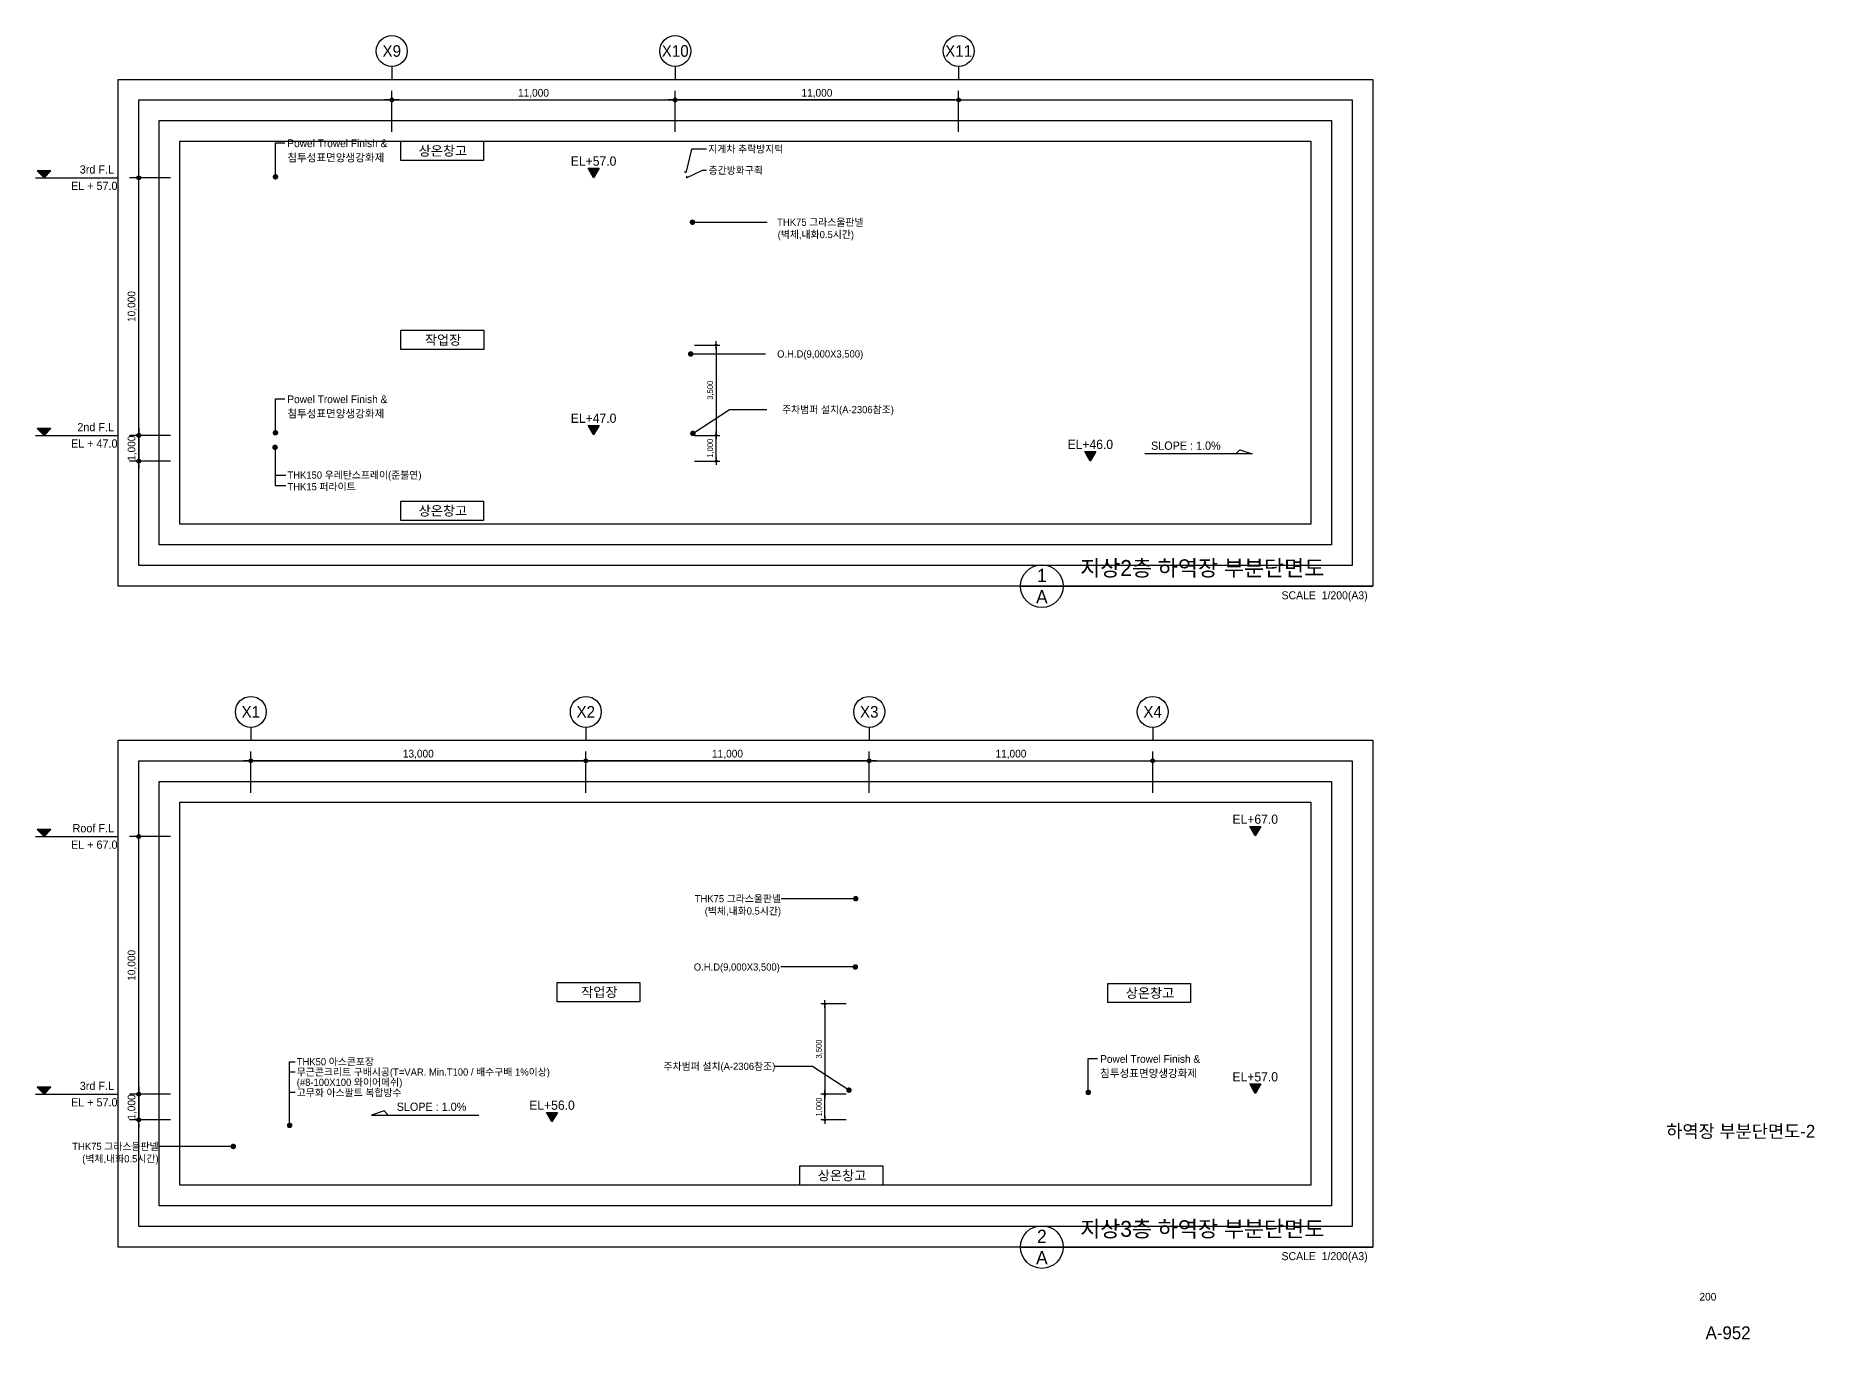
# Model space of a CAD drawing. Header units: millimetres. Extents: x 12103 to 165139, y 2913 to 53520.
# Drawn here: x 96103 to 165139, y 2913 to 53520 of the extents above; entities that cross this region are included whole.
import ezdxf
from ezdxf.enums import TextEntityAlignment as Align

# ---------------------------------------------------------------- set-up
doc = ezdxf.new("R2010")
doc.units = ezdxf.units.MM
for name, color, linetype in [('$ZCDB_AUDIT_GENERATED_600D18', 7, 'Continuous'), ('4A.TEC FORM-TEXT', 3, 'Continuous'), ('4A.TEC TEXT', 7, 'Continuous'), ('4A.TEC TEXT 2', 3, 'Continuous'), ('4A.TEC 심볼', 7, 'Continuous'), ('MK', 7, 'Continuous'), ('㈜SE&C DIM', 7, 'Continuous'), ('㈜SE&C TEXT 1', 3, 'Continuous'), ('㈜SE&C 벽체 3', 4, 'Continuous'), ('㈜SE&C 심볼', 7, 'Continuous')]:
    doc.layers.add(name, color=color, linetype=linetype)
doc.layers.add('DEFPOINT', color=135, linetype='Continuous', plot=False)
doc.styles.add('ARTINT-A1.$0$돋움', font='')
doc.styles.add('GHS', font='malgun.ttf')
doc.styles.add('나눔고딕', font='')
doc.styles.add('돋움', font='')
doc.styles.add('돋음체', font='')
doc.styles.add('울릉도L', font='')
doc.styles.get('ARTINT-A1.$0$돋움').set_extended_font_data('Dotum')
doc.styles.get('나눔고딕').set_extended_font_data('Dotum')
doc.styles.get('돋움').set_extended_font_data('Dotum')
doc.styles.get('돋음체').set_extended_font_data('Dotum')
doc.styles.get('울릉도L').set_extended_font_data('Dotum')
doc.dimstyles.new('DIM_600(외부치수)', dxfattribs={"dimscale": 400, "dimtxt": 3.3, "dimasz": 1, "dimexe": 2, "dimexo": 2, "dimgap": 1, "dimtad": 1, "dimdec": 0, "dimdsep": 46, "dimlunit": 6, "dimtxsty": '나눔고딕', "dimblk1": 'DIMDOT', "dimblk2": 'DIMDOT', "dimsah": 1, "dimcen": 2.5, "dimdle": 1.5, "dimclrd": 8, "dimclre": 8, "dimclrt": 3, "dimadec": 0, "dimazin": 0, "dimtfac": 1, "dimtdec": 0, "dimtix": 1, "dimtmove": 2, "dimatfit": 3, "dimldrblk": 'DIMDOT', "dimfxl": 1, "dimtvp": 1, "dimtolj": 1, "dimtzin": 0, "dimarcsym": 0})

# ---------------------------------------------------------------- blocks, each defined once
blk = doc.blocks.new('DIMDOT')
at = {"color": 0}
blk.add_line((-2, 0), (2, 0), dxfattribs=at)
for radius in [0.5, 0.25]:
    blk.add_circle((0, 0), radius, dxfattribs=at)
blk = doc.blocks.new('*D12')
at = {"layer": '$ZCDB_AUDIT_GENERATED_600D18', "color": 8, "lineweight": -2, "transparency": 16777216}
for p, q in [((109927, 49780), (109927, 51380)), ((120927, 49780), (120927, 51380)), ((110071, 51020), (120783, 51020))]:
    blk.add_line(p, q, dxfattribs=at)
at = {"layer": 'Defpoints', "color": 0, "transparency": 16777216}
for p in [(120927, 51020), (109927, 49420), (120927, 49420)]:
    blk.add_point(p, dxfattribs=at)
at = {"layer": '$ZCDB_AUDIT_GENERATED_600D18', "color": 8, "lineweight": -2, "transparency": 16777216, "xscale": 144, "yscale": 144, "zscale": 144, "rotation": 180}
blk.add_blockref('DIMDOT', (109927, 51020), dxfattribs=at)
at = {"layer": '$ZCDB_AUDIT_GENERATED_600D18', "color": 8, "lineweight": -2, "transparency": 16777216, "xscale": 144, "yscale": 144, "zscale": 144}
blk.add_blockref('DIMDOT', (120927, 51020), dxfattribs=at)
at = {"layer": '$ZCDB_AUDIT_GENERATED_600D18', "color": 3, "transparency": 16777216, "insert": (115427, 51271), "char_height": 300, "attachment_point": 5, "style": '나눔고딕'}
blk.add_mtext('\\A1;11,000', dxfattribs=at)
blk = doc.blocks.new('ccs122')
at = {"layer": '4A.TEC 심볼'}
blk.add_line((0, 8), (0, 3), dxfattribs=at)
blk.add_circle((0, 14), 6, dxfattribs=at)
at = {"layer": '4A.TEC TEXT 2', "color": 3, "style": 'GHS'}
blk.add_attdef('NO', text='', height=4.5, dxfattribs=at).set_placement((-0.01, 14.02), align=Align.MIDDLE_CENTER)
blk = doc.blocks.new('*D13')
at = {"layer": '$ZCDB_AUDIT_GENERATED_600D18', "color": 8, "lineweight": -2, "transparency": 16777216}
for p, q in [((104457, 24130), (104457, 25730)), ((117457, 24130), (117457, 25730)), ((117313, 25370), (104601, 25370))]:
    blk.add_line(p, q, dxfattribs=at)
at = {"layer": 'Defpoints', "color": 0, "transparency": 16777216}
for p in [(104457, 25370), (104457, 23770), (117457, 23770)]:
    blk.add_point(p, dxfattribs=at)
at = {"layer": '$ZCDB_AUDIT_GENERATED_600D18', "color": 8, "lineweight": -2, "transparency": 16777216, "xscale": 144, "yscale": 144, "zscale": 144, "rotation": 180}
blk.add_blockref('DIMDOT', (104457, 25370), dxfattribs=at)
at = {"layer": '$ZCDB_AUDIT_GENERATED_600D18', "color": 8, "lineweight": -2, "transparency": 16777216, "xscale": 144, "yscale": 144, "zscale": 144}
blk.add_blockref('DIMDOT', (117457, 25370), dxfattribs=at)
at = {"layer": '$ZCDB_AUDIT_GENERATED_600D18', "color": 3, "transparency": 16777216, "insert": (110957, 25621), "char_height": 300, "attachment_point": 5, "style": '나눔고딕'}
blk.add_mtext('\\A1;13,000', dxfattribs=at)
blk = doc.blocks.new('*D14')
at = {"layer": '$ZCDB_AUDIT_GENERATED_600D18', "color": 8, "lineweight": -2, "transparency": 16777216}
for p, q in [((117457, 24130), (117457, 25730)), ((128457, 24130), (128457, 25730)), ((128313, 25370), (117601, 25370))]:
    blk.add_line(p, q, dxfattribs=at)
at = {"layer": 'Defpoints', "color": 0, "transparency": 16777216}
for p in [(117457, 25370), (117457, 23770), (128457, 23770)]:
    blk.add_point(p, dxfattribs=at)
at = {"layer": '$ZCDB_AUDIT_GENERATED_600D18', "color": 8, "lineweight": -2, "transparency": 16777216, "xscale": 144, "yscale": 144, "zscale": 144, "rotation": 180}
blk.add_blockref('DIMDOT', (117457, 25370), dxfattribs=at)
at = {"layer": '$ZCDB_AUDIT_GENERATED_600D18', "color": 8, "lineweight": -2, "transparency": 16777216, "xscale": 144, "yscale": 144, "zscale": 144}
blk.add_blockref('DIMDOT', (128457, 25370), dxfattribs=at)
at = {"layer": '$ZCDB_AUDIT_GENERATED_600D18', "color": 3, "transparency": 16777216, "insert": (122957, 25621), "char_height": 300, "attachment_point": 5, "style": '나눔고딕'}
blk.add_mtext('\\A1;11,000', dxfattribs=at)
blk = doc.blocks.new('*D15')
at = {"layer": '$ZCDB_AUDIT_GENERATED_600D18', "color": 8, "lineweight": -2, "transparency": 16777216}
for p, q in [((128457, 24130), (128457, 25730)), ((139457, 24130), (139457, 25730)), ((128601, 25370), (139313, 25370))]:
    blk.add_line(p, q, dxfattribs=at)
at = {"layer": 'Defpoints', "color": 0, "transparency": 16777216}
for p in [(139457, 25370), (128457, 23770), (139457, 23770)]:
    blk.add_point(p, dxfattribs=at)
at = {"layer": '$ZCDB_AUDIT_GENERATED_600D18', "color": 8, "lineweight": -2, "transparency": 16777216, "xscale": 144, "yscale": 144, "zscale": 144, "rotation": 180}
blk.add_blockref('DIMDOT', (128457, 25370), dxfattribs=at)
at = {"layer": '$ZCDB_AUDIT_GENERATED_600D18', "color": 8, "lineweight": -2, "transparency": 16777216, "xscale": 144, "yscale": 144, "zscale": 144}
blk.add_blockref('DIMDOT', (139457, 25370), dxfattribs=at)
at = {"layer": '$ZCDB_AUDIT_GENERATED_600D18', "color": 3, "transparency": 16777216, "insert": (133957, 25621), "char_height": 300, "attachment_point": 5, "style": '나눔고딕'}
blk.add_mtext('\\A1;11,000', dxfattribs=at)
blk = doc.blocks.new('*D23')
at = {"layer": '$ZCDB_AUDIT_GENERATED_600D18', "color": 8, "lineweight": -2, "transparency": 16777216}
for p, q in [((101345, 48003), (99745, 48003)), ((100105, 38147), (100105, 47859)), ((101345, 38003), (99745, 38003))]:
    blk.add_line(p, q, dxfattribs=at)
at = {"layer": 'Defpoints', "color": 0, "transparency": 16777216}
for p in [(100105, 48003), (101705, 48003), (101705, 38003)]:
    blk.add_point(p, dxfattribs=at)
at = {"layer": '$ZCDB_AUDIT_GENERATED_600D18', "color": 8, "lineweight": -2, "transparency": 16777216, "xscale": 144, "yscale": 144, "zscale": 144}
for p, rotation in [((100105, 48003), 90), ((100105, 38003), 270)]:
    blk.add_blockref('DIMDOT', p, dxfattribs=dict(at, rotation=rotation))
at = {"layer": '$ZCDB_AUDIT_GENERATED_600D18', "color": 3, "transparency": 16777216, "insert": (99854, 43003), "char_height": 300, "attachment_point": 5, "rotation": 90, "style": '나눔고딕'}
blk.add_mtext('\\A1;10,000', dxfattribs=at)
blk = doc.blocks.new('*D24')
at = {"layer": '$ZCDB_AUDIT_GENERATED_600D18', "color": 8, "lineweight": -2, "transparency": 16777216}
for p, q in [((101345, 38003), (99745, 38003)), ((100105, 38147), (100105, 38291)), ((100105, 38003), (100105, 37003)), ((101345, 37003), (99745, 37003)), ((100105, 36859), (100105, 36715))]:
    blk.add_line(p, q, dxfattribs=at)
at = {"layer": 'Defpoints', "color": 0, "transparency": 16777216}
for p in [(101705, 38003), (100105, 37003), (101705, 37003)]:
    blk.add_point(p, dxfattribs=at)
at = {"layer": '$ZCDB_AUDIT_GENERATED_600D18', "color": 8, "lineweight": -2, "transparency": 16777216, "xscale": 144, "yscale": 144, "zscale": 144}
for p, rotation in [((100105, 38003), 270), ((100105, 37003), 90)]:
    blk.add_blockref('DIMDOT', p, dxfattribs=dict(at, rotation=rotation))
at = {"layer": '$ZCDB_AUDIT_GENERATED_600D18', "color": 3, "transparency": 16777216, "insert": (99854, 37503), "char_height": 300, "attachment_point": 5, "rotation": 90, "style": '나눔고딕'}
blk.add_mtext('\\A1;1,000', dxfattribs=at)
blk = doc.blocks.new('*D25')
at = {"layer": '$ZCDB_AUDIT_GENERATED_600D18', "color": 8, "lineweight": -2, "transparency": 16777216}
for p, q in [((101345, 22433), (99745, 22433)), ((100105, 12577), (100105, 22289)), ((101345, 12433), (99745, 12433))]:
    blk.add_line(p, q, dxfattribs=at)
at = {"layer": 'Defpoints', "color": 0, "transparency": 16777216}
for p in [(100105, 22433), (101705, 22433), (101705, 12433)]:
    blk.add_point(p, dxfattribs=at)
at = {"layer": '$ZCDB_AUDIT_GENERATED_600D18', "color": 8, "lineweight": -2, "transparency": 16777216, "xscale": 144, "yscale": 144, "zscale": 144}
for p, rotation in [((100105, 22433), 90), ((100105, 12433), 270)]:
    blk.add_blockref('DIMDOT', p, dxfattribs=dict(at, rotation=rotation))
at = {"layer": '$ZCDB_AUDIT_GENERATED_600D18', "color": 3, "transparency": 16777216, "insert": (99854, 17433), "char_height": 300, "attachment_point": 5, "rotation": 90, "style": '나눔고딕'}
blk.add_mtext('\\A1;10,000', dxfattribs=at)
blk = doc.blocks.new('*D26')
at = {"layer": '$ZCDB_AUDIT_GENERATED_600D18', "color": 8, "lineweight": -2, "transparency": 16777216}
for p, q in [((101345, 12433), (99745, 12433)), ((100105, 12577), (100105, 12721)), ((100105, 12433), (100105, 11433)), ((101345, 11433), (99745, 11433)), ((100105, 11289), (100105, 11145))]:
    blk.add_line(p, q, dxfattribs=at)
at = {"layer": 'Defpoints', "color": 0, "transparency": 16777216}
for p in [(101705, 12433), (100105, 11433), (101705, 11433)]:
    blk.add_point(p, dxfattribs=at)
at = {"layer": '$ZCDB_AUDIT_GENERATED_600D18', "color": 8, "lineweight": -2, "transparency": 16777216, "xscale": 144, "yscale": 144, "zscale": 144}
for p, rotation in [((100105, 12433), 270), ((100105, 11433), 90)]:
    blk.add_blockref('DIMDOT', p, dxfattribs=dict(at, rotation=rotation))
at = {"layer": '$ZCDB_AUDIT_GENERATED_600D18', "color": 3, "transparency": 16777216, "insert": (99854, 11933), "char_height": 300, "attachment_point": 5, "rotation": 90, "style": '나눔고딕'}
blk.add_mtext('\\A1;1,000', dxfattribs=at)
blk = doc.blocks.new('A$Ce075d0a7')
at = {"layer": '㈜SE&C 심볼', "color": 1}
for p, q in [((107, 1419), (468, 1419)), ((107, 107), (107, 1419))]:
    blk.add_line(p, q, dxfattribs=at)
at = {"layer": '㈜SE&C 심볼', "color": 1, "const_width": 107}
blk.add_lwpolyline([(107, 53, 1), (107, 160, 1)], format="xyb", close=True, dxfattribs=at)
at = {"layer": '4A.TEC TEXT', "style": '돋움'}
for s, p in [('Powel Trowel Finish &', (567, 1406)), ('침투성표면양생강화제', (567, 849))]:
    blk.add_text(s, height=300, dxfattribs=at).set_placement(p, align=Align.MIDDLE_LEFT)
blk = doc.blocks.new('*D31')
at = {"layer": 'Defpoints', "color": 0, "transparency": 16777216}
for p in [(121527, 38003), (122512, 38003), (121527, 37003)]:
    blk.add_point(p, dxfattribs=at)
at = {"layer": '㈜SE&C DIM', "color": 8, "lineweight": -2, "transparency": 16777216}
for p, q in [((121677, 38003), (122662, 38003)), ((122512, 37078), (122512, 37928)), ((121677, 37003), (122662, 37003))]:
    blk.add_line(p, q, dxfattribs=at)
at = {"layer": '㈜SE&C DIM', "color": 8, "lineweight": -2, "transparency": 16777216, "xscale": 75, "yscale": 75, "zscale": 75}
for p, rotation in [((122512, 38003), 90), ((122512, 37003), 270)]:
    blk.add_blockref('DIMDOT', p, dxfattribs=dict(at, rotation=rotation))
at = {"layer": '㈜SE&C DIM', "color": 3, "transparency": 16777216, "insert": (122303, 37503), "char_height": 225, "attachment_point": 5, "rotation": 90, "style": '나눔고딕'}
blk.add_mtext('\\A1;1,000', dxfattribs=at)
blk = doc.blocks.new('*D32')
at = {"layer": 'Defpoints', "color": 0, "transparency": 16777216}
for p in [(121527, 41503), (121527, 38003), (122512, 38003)]:
    blk.add_point(p, dxfattribs=at)
at = {"layer": '㈜SE&C DIM', "color": 8, "lineweight": -2, "transparency": 16777216}
for p, q in [((121677, 41503), (122662, 41503)), ((122512, 41428), (122512, 38078)), ((121677, 38003), (122662, 38003))]:
    blk.add_line(p, q, dxfattribs=at)
at = {"layer": '㈜SE&C DIM', "color": 8, "lineweight": -2, "transparency": 16777216, "xscale": 75, "yscale": 75, "zscale": 75}
for p, rotation in [((122512, 41503), 90), ((122512, 38003), 270)]:
    blk.add_blockref('DIMDOT', p, dxfattribs=dict(at, rotation=rotation))
at = {"layer": '㈜SE&C DIM', "color": 3, "transparency": 16777216, "insert": (122303, 39753), "char_height": 225, "attachment_point": 5, "rotation": 90, "style": '나눔고딕'}
blk.add_mtext('\\A1;3,500', dxfattribs=at)
blk = doc.blocks.new('*D33')
at = {"layer": 'Defpoints', "color": 0, "transparency": 16777216}
for p in [(126731, 12433), (127716, 12433), (127716, 11433)]:
    blk.add_point(p, dxfattribs=at)
at = {"layer": '㈜SE&C DIM', "color": 8, "lineweight": -2, "transparency": 16777216}
for p, q in [((127566, 12433), (126581, 12433)), ((126731, 11508), (126731, 12358)), ((127566, 11433), (126581, 11433))]:
    blk.add_line(p, q, dxfattribs=at)
at = {"layer": '㈜SE&C DIM', "color": 8, "lineweight": -2, "transparency": 16777216, "xscale": 75, "yscale": 75, "zscale": 75}
for p, rotation in [((126731, 12433), 90), ((126731, 11433), 270)]:
    blk.add_blockref('DIMDOT', p, dxfattribs=dict(at, rotation=rotation))
at = {"layer": '㈜SE&C DIM', "color": 3, "transparency": 16777216, "insert": (126521, 11933), "char_height": 225, "attachment_point": 5, "rotation": 90, "style": '나눔고딕'}
blk.add_mtext('\\A1;1,000', dxfattribs=at)
blk = doc.blocks.new('*D34')
at = {"layer": 'Defpoints', "color": 0, "transparency": 16777216}
for p in [(127716, 15933), (126731, 12433), (127716, 12433)]:
    blk.add_point(p, dxfattribs=at)
at = {"layer": '㈜SE&C DIM', "color": 8, "lineweight": -2, "transparency": 16777216}
for p, q in [((127566, 15933), (126581, 15933)), ((126731, 15858), (126731, 12508)), ((127566, 12433), (126581, 12433))]:
    blk.add_line(p, q, dxfattribs=at)
at = {"layer": '㈜SE&C DIM', "color": 8, "lineweight": -2, "transparency": 16777216, "xscale": 75, "yscale": 75, "zscale": 75}
for p, rotation in [((126731, 15933), 90), ((126731, 12433), 270)]:
    blk.add_blockref('DIMDOT', p, dxfattribs=dict(at, rotation=rotation))
at = {"layer": '㈜SE&C DIM', "color": 3, "transparency": 16777216, "insert": (126521, 14183), "char_height": 225, "attachment_point": 5, "rotation": 90, "style": '나눔고딕'}
blk.add_mtext('\\A1;3,500', dxfattribs=at)
blk = doc.blocks.new('A$C3656850f')
at = {"layer": '4A.TEC 심볼', "color": 1}
for p, q in [((324, 2179), (107, 2179)), ((324, 1379), (107, 1379))]:
    blk.add_line(p, q, dxfattribs=at)
blk.add_lwpolyline([(107, 107), (107, 2579), (324, 2579)], dxfattribs=at)
at = {"layer": '4A.TEC 심볼', "color": 1, "const_width": 107}
blk.add_lwpolyline([(107, 160, 1), (107, 53, 1)], format="xyb", close=True, dxfattribs=at)
at = {"layer": '4A.TEC TEXT', "style": '돋움'}
for s, p in [('THK50 아스콘포장', (384, 2579)), ('무근콘크리트 구배시공(T=VAR. Min.T100 / 배수구배 1%이상)', (384, 2179)), ('고무화 아스팔트 복합방수', (384, 1379)), ('(#8-100X100 와이어메쉬)', (384, 1779))]:
    blk.add_text(s, height=280, dxfattribs=at).set_placement(p, align=Align.MIDDLE_LEFT)
blk = doc.blocks.new('*D35')
at = {"layer": '$ZCDB_AUDIT_GENERATED_600D18', "color": 8, "lineweight": -2, "transparency": 16777216}
for p, q in [((120927, 49780), (120927, 51380)), ((131927, 49780), (131927, 51380)), ((131783, 51020), (121071, 51020))]:
    blk.add_line(p, q, dxfattribs=at)
at = {"layer": 'Defpoints', "color": 0, "transparency": 16777216}
for p in [(120927, 51020), (120927, 49420), (131927, 49420)]:
    blk.add_point(p, dxfattribs=at)
at = {"layer": '$ZCDB_AUDIT_GENERATED_600D18', "color": 8, "lineweight": -2, "transparency": 16777216, "xscale": 144, "yscale": 144, "zscale": 144, "rotation": 180}
blk.add_blockref('DIMDOT', (120927, 51020), dxfattribs=at)
at = {"layer": '$ZCDB_AUDIT_GENERATED_600D18', "color": 8, "lineweight": -2, "transparency": 16777216, "xscale": 144, "yscale": 144, "zscale": 144}
blk.add_blockref('DIMDOT', (131927, 51020), dxfattribs=at)
at = {"layer": '$ZCDB_AUDIT_GENERATED_600D18', "color": 3, "transparency": 16777216, "insert": (126427, 51271), "char_height": 300, "attachment_point": 5, "style": '나눔고딕'}
blk.add_mtext('\\A1;11,000', dxfattribs=at)

msp = doc.modelspace()

# ---------------------------------------------------------------- hatches: boundary and pattern name
at = {"layer": '㈜SE&C 심볼'}
for points in [[(117759.14, 47996.37), (117544.02, 48368.97), (117974.26, 48368.97)], [(96163.44, 48270.18), (96430.29, 48003.33), (96697.15, 48270.18)], [(96163.44, 38270.18), (96430.29, 38003.33), (96697.15, 38270.18)], [(117759.14, 38016.94), (117544.02, 38389.54), (117974.26, 38389.54)], [(137036.28, 37002.41), (136821.16, 37375.01), (137251.4, 37375.01)], [(143437.09, 22454.93), (143221.97, 22827.53), (143652.21, 22827.53)], [(96163.44, 22700.18), (96430.29, 22433.33), (96697.15, 22700.18)], [(96163.44, 12700.18), (96430.29, 12433.33), (96697.15, 12700.18)], [(143437.09, 12454.93), (143221.97, 12827.53), (143652.21, 12827.53)], [(116144.39, 11353.19), (115929.27, 11725.79), (116359.51, 11725.79)]]:
    msp.add_hatch(color=256, dxfattribs=at).paths.add_polyline_path(points)

# ---------------------------------------------------------------- linework, layer by layer
for points in [[(113487.07, 48670), (110275.83, 48670), (110275.83, 49420), (113487.07, 49420)], [(113495.41, 41331.02), (110284.16, 41331.02), (110284.16, 42081.02), (113495.41, 42081.02)], [(113487.07, 34701.09), (110275.83, 34701.09), (110275.83, 35451.09), (113487.07, 35451.09)], [(119558.97, 16019.26), (116347.72, 16019.26), (116347.72, 16769.26), (119558.97, 16769.26)], [(140929.59, 15983.68), (137718.34, 15983.68), (137718.34, 16733.68), (140929.59, 16733.68)], [(128978.95, 8900), (125767.7, 8900), (125767.7, 9650), (128978.95, 9650)]]:
    msp.add_lwpolyline(points, close=True)
at = {"layer": '4A.TEC 심볼', "color": 1}
for p in [(105398.75, 36463.04), (105817.77, 36045.24)]:
    msp.add_line(p, (105398.75, 36045.24), dxfattribs=at)
at = {"layer": '4A.TEC 심볼'}
for p, q in [((134327.58, 32150), (147995, 32150)), ((134327.58, 6500), (147995, 6500))]:
    msp.add_line(p, q, dxfattribs=at)
at = {"layer": '4A.TEC 심볼', "color": 1}
for points in [[(122141.27, 49116.5), (121561.36, 49116.5), (121336.36, 48192.22), (121289.22, 48239.36)], [(121369.7, 48067.14), (121369.7, 48000.47), (121986.73, 48290.48), (122141.27, 48290.48)], [(121596.69, 46274.96), (124495.26, 46274.96)], [(105398.75, 37537.83), (105398.75, 36463.04), (105817.77, 36463.04)], [(127933.42, 20019.23), (125034.84, 20019.23)], [(127918.05, 17370.46), (125019.48, 17370.46)], [(103775.24, 10403.4), (100876.66, 10403.4)]]:
    msp.add_lwpolyline(points, dxfattribs=at)
at = {"layer": '4A.TEC 심볼', "color": 1, "const_width": 106.74}
for points in [[(121650.06, 46274.96, 1), (121543.31, 46274.96, 1)], [(105398.75, 37591.2, 1), (105398.75, 37484.46, 1)], [(127880.05, 20019.23, -1), (127986.79, 20019.23, -1)], [(127864.68, 17370.46, -1), (127971.42, 17370.46, -1)], [(103721.86, 10403.4, -1), (103828.61, 10403.4, -1)]]:
    msp.add_lwpolyline(points, format="xyb", close=True, dxfattribs=at)
for points, elevation in [([(121579.78, 41162.77, 1), (121473.04, 41162.77, 1)], -104062.5), ([(121665.41, 38079.48, 1), (121558.67, 38079.48, 1)], -104062.5), ([(127616.87, 12587.2, -1), (127723.62, 12587.2, -1)], 50000)]:
    msp.add_lwpolyline(points, format="xyb", close=True, dxfattribs=dict(at, elevation=elevation))
at = {"layer": '4A.TEC 심볼', "color": 1}
for points, elevation in [([(121526.41, 41162.77), (124424.99, 41162.77)], -104062.5), ([(121612.04, 38079.48), (123033.76, 39002.77), (124483.04, 39002.77)], -104062.5), ([(127670.24, 12587.2), (126248.53, 13510.49), (124799.24, 13510.49)], 50000)]:
    msp.add_lwpolyline(points, dxfattribs=dict(at, elevation=elevation))
at = {"layer": '4A.TEC 심볼'}
for centre in [(135155.58, 32150), (135155.58, 6500)]:
    msp.add_circle(centre, 828, dxfattribs=at)
at = {"layer": 'DEFPOINT'}
for points in [[(99305, 51820), (147995, 51820), (147995, 32150), (99305, 32150)], [(100105, 51020), (147195, 51020), (147195, 32950), (100105, 32950)], [(100905, 50220), (146395, 50220), (146395, 33750), (100905, 33750)], [(101705, 49420), (145595, 49420), (145595, 34550), (101705, 34550)], [(99305, 26170), (147995, 26170), (147995, 6500), (99305, 6500)], [(100105, 25370), (147195, 25370), (147195, 7300), (100105, 7300)], [(100905, 24570), (146395, 24570), (146395, 8100), (100905, 8100)], [(101705, 23770), (145595, 23770), (145595, 8900), (101705, 8900)]]:
    msp.add_lwpolyline(points, close=True, dxfattribs=at)
at = {"layer": 'MK'}
for points in [[(142680.51, 37282.32), (142840.63, 37442.43), (143320.97, 37282.32), (139157.99, 37282.32)], [(109785.92, 11623.47), (109625.8, 11783.59), (109145.46, 11623.47), (113308.44, 11623.47)]]:
    msp.add_lwpolyline(points, dxfattribs=at)
at = {"layer": '㈜SE&C 벽체 3', "color": 252}
for points in [[(117759.14, 47996.37), (117544.02, 48368.97), (117974.26, 48368.97), (117759.14, 47996.37)], [(117759.14, 38016.94), (117544.02, 38389.54), (117974.26, 38389.54), (117759.14, 38016.94)], [(137036.28, 37002.41), (136821.16, 37375.01), (137251.4, 37375.01), (137036.28, 37002.41)], [(143437.09, 22454.93), (143221.97, 22827.53), (143652.21, 22827.53), (143437.09, 22454.93)], [(143437.09, 12454.93), (143221.97, 12827.53), (143652.21, 12827.53), (143437.09, 12454.93)], [(116144.39, 11353.19), (115929.27, 11725.79), (116359.51, 11725.79), (116144.39, 11353.19)]]:
    msp.add_lwpolyline(points, close=True, dxfattribs=at)
at = {"layer": '㈜SE&C 심볼'}
for p, q in [((96102.71, 48003.33), (99305, 48003.33)), ((96102.71, 38003.33), (99305, 38003.33)), ((96102.71, 22433.33), (99305, 22433.33)), ((96102.71, 12433.33), (99305, 12433.33))]:
    msp.add_line(p, q, dxfattribs=at)
at = {"layer": '㈜SE&C 심볼', "elevation": -14682.47}
for points in [[(96430.29, 48003.33), (96697.15, 48270.18), (96163.44, 48270.18), (96430.29, 48003.33)], [(96430.29, 38003.33), (96697.15, 38270.18), (96163.44, 38270.18), (96430.29, 38003.33)], [(96430.29, 22433.33), (96697.15, 22700.18), (96163.44, 22700.18), (96430.29, 22433.33)], [(96430.29, 12433.33), (96697.15, 12700.18), (96163.44, 12700.18), (96430.29, 12433.33)]]:
    msp.add_lwpolyline(points, dxfattribs=at)

# ---------------------------------------------------------------- block references
for name, p in [('A$Ce075d0a7', (105305.73, 47933.06)), ('A$Ce075d0a7', (105305.73, 37997.66)), ('A$C3656850f', (105854.17, 11113.03)), ('A$Ce075d0a7', (136850.69, 12393.6))]:
    msp.add_blockref(name, p)
at = {"layer": '4A.TEC 심볼'}
ref = msp.add_blockref('ccs122', (109926.95, 51520), dxfattribs=dict(at, xscale=99.99999954993666, yscale=99.99999954993666, zscale=99.99999954993666))
ref.add_attrib('NO', 'X9', dxfattribs={"layer": '0', "color": 3, "height": 450, "style": '울릉도L'}).set_placement((109926.33, 52921.79, -1666.67), align=Align.MIDDLE_CENTER)
ref = msp.add_blockref('ccs122', (120926.95, 51520), dxfattribs=dict(at, xscale=99.99999954993666, yscale=99.99999954993666, zscale=99.99999954993666))
ref.add_attrib('NO', 'X10', dxfattribs={"layer": '0', "color": 3, "height": 450, "style": '울릉도L'}).set_placement((120926.33, 52921.79, -1666.67), align=Align.MIDDLE_CENTER)
ref = msp.add_blockref('ccs122', (131926.95, 51520), dxfattribs=dict(at, xscale=99.99999954993666, yscale=99.99999954993666, zscale=99.99999954993666))
ref.add_attrib('NO', 'X11', dxfattribs={"layer": '0', "color": 3, "height": 450, "style": '울릉도L'}).set_placement((131926.33, 52921.79, -1666.67), align=Align.MIDDLE_CENTER)
ref = msp.add_blockref('ccs122', (104456.95, 25870), dxfattribs=dict(at, xscale=99.99999954993666, yscale=99.99999954993666, zscale=99.99999954993666))
ref.add_attrib('NO', 'X1', dxfattribs={"layer": '0', "color": 3, "height": 450, "style": '울릉도L'}).set_placement((104456.33, 27271.79, -1666.67), align=Align.MIDDLE_CENTER)
ref = msp.add_blockref('ccs122', (117456.95, 25870), dxfattribs=dict(at, xscale=99.99999954993666, yscale=99.99999954993666, zscale=99.99999954993666))
ref.add_attrib('NO', 'X2', dxfattribs={"layer": '0', "color": 3, "height": 450, "style": '울릉도L'}).set_placement((117456.33, 27271.79, -1666.67), align=Align.MIDDLE_CENTER)
ref = msp.add_blockref('ccs122', (128456.95, 25870), dxfattribs=dict(at, xscale=99.99999954993666, yscale=99.99999954993666, zscale=99.99999954993666))
ref.add_attrib('NO', 'X3', dxfattribs={"layer": '0', "color": 3, "height": 450, "style": '울릉도L'}).set_placement((128456.33, 27271.79, -1666.67), align=Align.MIDDLE_CENTER)
ref = msp.add_blockref('ccs122', (139456.95, 25870), dxfattribs=dict(at, xscale=99.99999954993666, yscale=99.99999954993666, zscale=99.99999954993666))
ref.add_attrib('NO', 'X4', dxfattribs={"layer": '0', "color": 3, "height": 450, "style": '울릉도L'}).set_placement((139456.33, 27271.79, -1666.67), align=Align.MIDDLE_CENTER)

# ---------------------------------------------------------------- texts
at = {"layer": '4A.TEC FORM-TEXT', "style": '돋움'}
msp.add_text('A-952', height=500, dxfattribs=at).set_placement((161788.92, 2919.86), align=Align.CENTER)
at = {"layer": '4A.TEC TEXT', "color": 3, "style": '돋음체'}
for s, p in [('상온창고', (111910.09, 49045)), ('작업장', (111918.42, 41706.02)), ('상온창고', (111910.09, 35076.09)), ('작업장', (117981.98, 16394.26)), ('상온창고', (139352.6, 16358.68)), ('상온창고', (127401.96, 9275))]:
    msp.add_text(s, height=375, dxfattribs=at).set_placement(p, align=Align.MIDDLE_CENTER)
at = {"layer": '4A.TEC TEXT', "style": '돋움'}
for s, p in [('지게차 추락방지턱', (122210.14, 49116.5)), ('층간방화구획', (122222.31, 48290.48)), ('THK150 우레탄스프레이(준불연)', (105877.77, 36463.04)), ('THK15 퍼라이트', (105877.77, 36008.82))]:
    msp.add_text(s, height=280, dxfattribs=at).set_placement(p, align=Align.MIDDLE_LEFT)
for s, p in [('THK75 그라스울판넬', (128234.04, 46274.96)), ('(벽체,내화0.5시간)', (127867.04, 45797.69)), ('O.H.D(9,000X3,500)', (128221.89, 41162.77, -104062.5)), ('주차범퍼 설치(A-2306참조)', (129413.25, 39002.77, -104062.5)), ('THK75 그라스울판넬', (125034.84, 20019.23)), ('(벽체,내화0.5시간)', (125034.84, 19541.96)), ('O.H.D(9,000X3,500)', (124986.75, 17368.01, -104062.5)), ('주차범퍼 설치(A-2306참조)', (124811.78, 13510.49, 50000)), ('THK75 그라스울판넬', (100876.66, 10403.4)), ('(벽체,내화0.5시간)', (100876.66, 9926.13))]:
    msp.add_text(s, height=280, dxfattribs=at).set_placement(p, align=Align.MIDDLE_RIGHT)
at = {"layer": '4A.TEC TEXT 2', "color": 3, "style": '나눔고딕'}
for s, p in [('지상2층 하역장 부분단면도', (136641.36, 32357)), ('지상3층 하역장 부분단면도', (136641.36, 6707))]:
    msp.add_text(s, height=621, dxfattribs=at).set_placement(p, align=Align.BOTTOM_LEFT)
for s, p in [('1', (135155.58, 32564)), ('A', (135155.58, 31736)), ('2', (135155.58, 6914)), ('A', (135155.58, 6086))]:
    msp.add_text(s, height=517.5, dxfattribs=at).set_placement(p, align=Align.MIDDLE)
for p in [(147800.59, 31546.72), (147800.59, 5896.72)]:
    msp.add_text('SCALE  1/200(A3)', height=310.5, dxfattribs=at).set_placement(p, align=Align.BOTTOM_RIGHT)
at = {"layer": '4A.TEC TEXT 2', "style": '나눔고딕'}
for s, height, p in [('하역장 부분단면도-2', 500, (162280.7, 10742.9)), ('200', 300, (161004.95, 4419.84))]:
    msp.add_text(s, height=height, dxfattribs=at).set_placement(p, align=Align.CENTER)
at = {"layer": 'MK', "style": '돋움'}
for p in [(139393.93, 37442.43), (110117.88, 11783.59)]:
    msp.add_text('SLOPE : 1.0%%%', height=320.229, dxfattribs=at).set_placement(p)
at = {"layer": '㈜SE&C TEXT 1', "style": '돋움'}
for s, p in [('EL+57.0', (117759.14, 48467.6)), ('EL+47.0', (117759.14, 38488.17)), ('EL+46.0', (137036.28, 37473.64)), ('EL+67.0', (143437.09, 22926.16)), ('EL+57.0', (143437.09, 12926.16)), ('EL+56.0', (116144.39, 11824.42))]:
    msp.add_text(s, height=359.847, dxfattribs=at).set_placement(p, align=Align.CENTER)
at = {"layer": '㈜SE&C 심볼', "style": 'ARTINT-A1.$0$돋움'}
for s, p in [('3rd F.L', (99144.89, 48163.44)), ('EL + 57.0', (99282.57, 47526.27)), ('2nd F.L', (99144.89, 38163.44)), ('EL + 47.0', (99282.57, 37526.27)), ('Roof F.L', (99144.89, 22593.44)), ('EL + 67.0', (99282.57, 21956.27)), ('3rd F.L', (99144.89, 12593.44)), ('EL + 57.0', (99282.57, 11956.27))]:
    msp.add_text(s, height=320.229, dxfattribs=at).set_placement(p, align=Align.RIGHT)

# ---------------------------------------------------------------- dimensions: what is measured, and where the dimension line sits
at = {"layer": '$ZCDB_AUDIT_GENERATED_600D18'}
for base, p1, p2, angle, picture, middle in [((120926.95, 51020), (109926.95, 49420), (120926.95, 49420), 0, '*D12', (115426.95, 51271.1)), ((120926.95, 51020), (131926.95, 49420), (120926.95, 49420), 180, '*D35', (126426.95, 51271.1)), ((100105, 48003.33), (101705, 38003.33), (101705, 48003.33), 90, '*D23', (99853.9, 43003.33)), ((100105, 37003.33), (101705, 38003.33), (101705, 37003.33), 270, '*D24', (99853.9, 37503.33)), ((104456.95, 25370), (117456.95, 23770), (104456.95, 23770), 180, '*D13', (110956.95, 25621.1)), ((117456.95, 25370), (128456.95, 23770), (117456.95, 23770), 180, '*D14', (122956.95, 25621.1)), ((139456.95, 25370), (128456.95, 23770), (139456.95, 23770), 0, '*D15', (133956.95, 25621.1)), ((100105, 22433.33), (101705, 12433.33), (101705, 22433.33), 90, '*D25', (99853.9, 17433.33)), ((100105, 11433.33), (101705, 12433.33), (101705, 11433.33), 270, '*D26', (99853.9, 11933.33))]:
    dim = msp.add_linear_dim(base=base, p1=p1, p2=p2, angle=angle, dimstyle='DIM_600(외부치수)', override={"dimscale": 600, "dimtxt": 0.5, "dimasz": 0.24, "dimexe": 0.6, "dimexo": 0.6, "dimgap": 0.12, "dimdec": 1, "dimdle": 0.5}, dxfattribs=at)
    dim.commit()
    dim.dimension.update_dxf_attribs({"geometry": picture, "text_midpoint": middle})
at = {"layer": '㈜SE&C DIM'}
for base, p1, p2, angle, picture, middle in [((122512.21, 38003.33), (121526.95, 41503.33), (121526.95, 38003.33), 270, '*D32', (122302.88, 39753.33)), ((122512.21, 38003.33), (121526.95, 37003.33), (121526.95, 38003.33), 90, '*D31', (122302.88, 37503.33)), ((126730.63, 12433.33), (127715.89, 15933.33), (127715.89, 12433.33), 270, '*D34', (126521.3, 14183.33)), ((126730.63, 12433.33), (127715.89, 11433.33), (127715.89, 12433.33), 90, '*D33', (126521.3, 11933.33))]:
    dim = msp.add_linear_dim(base=base, p1=p1, p2=p2, angle=angle, dimstyle='DIM_600(외부치수)', override={"dimscale": 75, "dimtxt": 3}, dxfattribs=at)
    dim.commit()
    dim.dimension.update_dxf_attribs({"geometry": picture, "text_midpoint": middle})

doc.saveas('drawing.dxf')
